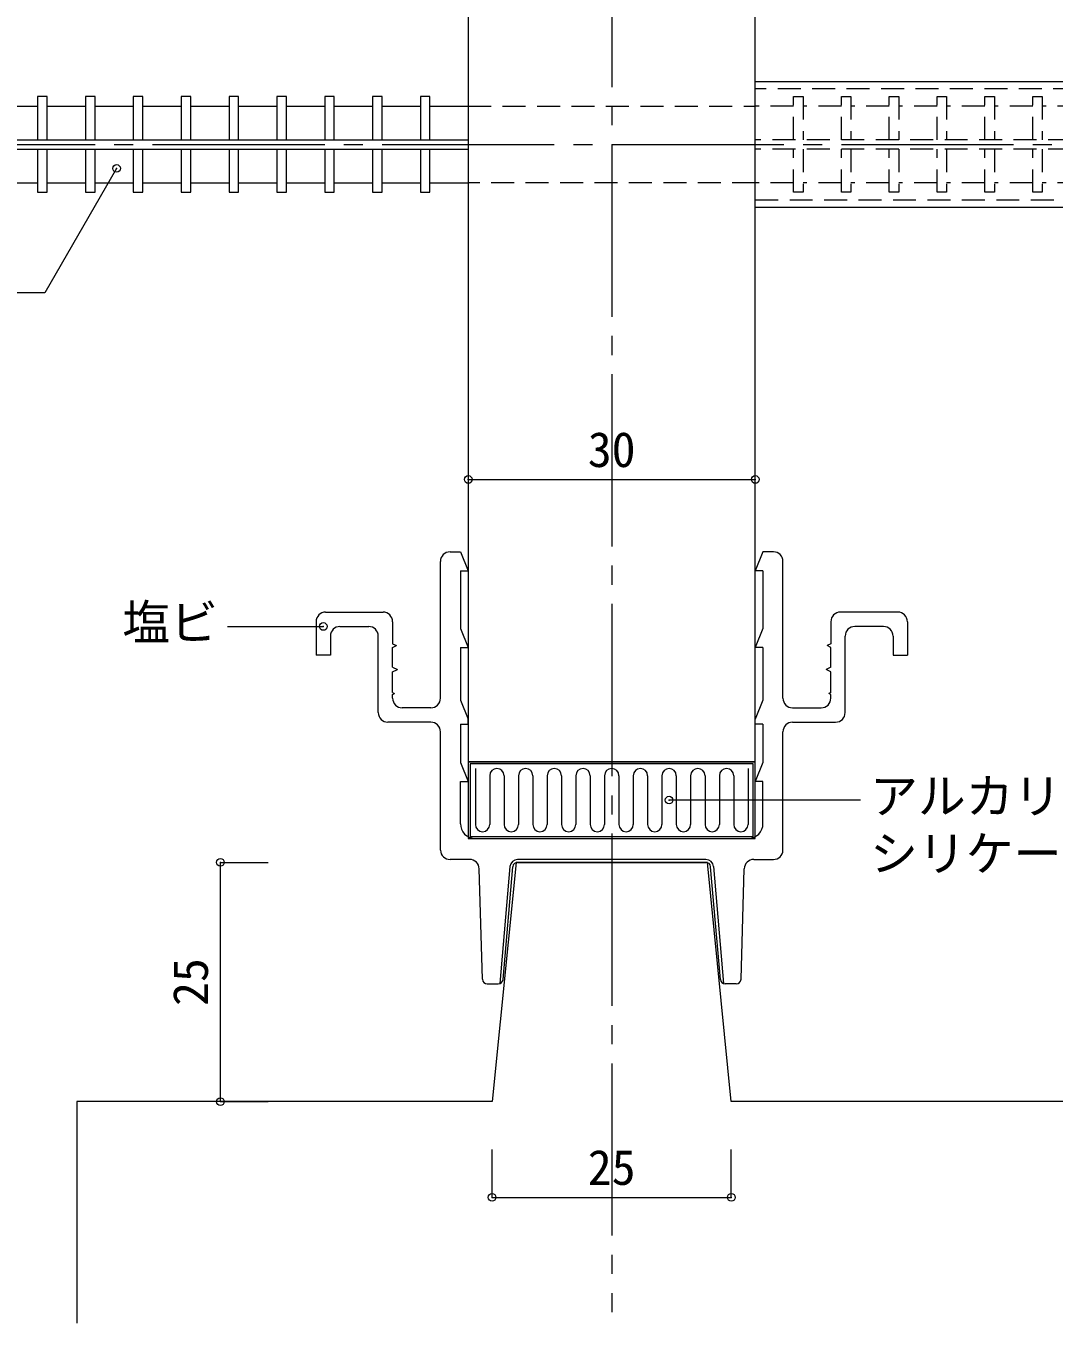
# Model space of a CAD drawing. Units: millimetres at full size, sheet at 1:2. Extents: x -891 to 891, y -194 to 194.
# Drawn here: x -759.3 to -651.9, y -123.1 to 12.4 of the extents above; entities that cross this region are included whole.
import ezdxf
from ezdxf.enums import TextEntityAlignment as Align

# ---------------------------------------------------------------- set-up
doc = ezdxf.new("R2010")
doc.units = ezdxf.units.MM
doc.header["$LTSCALE"] = 2
doc.header["$PDMODE"] = 32
doc.header["$PDSIZE"] = 0.8
doc.linetypes.add('CHAIN2', pattern=[12, 9, -1, 1, -1])
doc.linetypes.add('DASHED1', pattern=[1.8, 1.2, -0.6])
doc.layers.add('1-0_', color=5, linetype='Continuous', lineweight=9)
doc.styles.add('ＭＳ ゴシック', font='')
doc.styles.get('ＭＳ ゴシック').set_extended_font_data('MS Gothic')

msp = doc.modelspace()

# ---------------------------------------------------------------- linework, layer by layer
at = {"layer": '1-0_', "color": 6, "linetype": 'CHAIN2'}
for p, q in [((-698.11, 120), (-698.11, -122)), ((-818.11, 0), (-371.61, 0))]:
    msp.add_line(p, q, dxfattribs=at)
at = {"layer": '1-0_', "color": 4}
for p, q in [((-713.11, 72.5), (-713.11, -64.5)), ((-683.11, -64.5), (-683.11, 72.5)), ((-762.11, 4), (-758.11, 4)), ((-757.11, 4), (-753.11, 4)), ((-752.11, 4), (-748.11, 4)), ((-747.11, 4), (-743.11, 4)), ((-742.11, 4), (-738.11, 4)), ((-737.11, 4), (-733.11, 4)), ((-732.11, 4), (-728.11, 4)), ((-727.11, 4), (-723.11, 4)), ((-722.11, 4), (-718.11, 4)), ((-717.11, 4), (-713.11, 4)), ((-786.46, 0.5), (-713.11, 0.5)), ((-787.75, -0.5), (-713.11, -0.5)), ((-762.11, -4), (-758.11, -4)), ((-757.11, -4), (-753.11, -4)), ((-752.11, -4), (-748.11, -4)), ((-747.11, -4), (-743.11, -4)), ((-742.11, -4), (-738.11, -4)), ((-737.11, -4), (-733.11, -4)), ((-732.11, -4), (-728.11, -4)), ((-727.11, -4), (-723.11, -4)), ((-722.11, -4), (-718.11, -4)), ((-717.11, -4), (-713.11, -4)), ((-713.11, -64.5), (-683.11, -64.5))]:
    msp.add_line(p, q, dxfattribs=at)
at = {"layer": '1-0_', "color": 2}
for p, q in [((-479.61, 6.55), (-683.11, 6.55)), ((-683.11, -6.55), (-683.11, 6.55)), ((-683.11, -6.55), (-479.61, -6.55))]:
    msp.add_line(p, q, dxfattribs=at)
at = {"layer": '1-0_', "color": 2, "linetype": 'DASHED1'}
for p, q in [((-383.16, 5.8), (-683.11, 5.8)), ((-683.11, -5.8), (-383.16, -5.8))]:
    msp.add_line(p, q, dxfattribs=at)
at = {"layer": '1-0_'}
for p, q in [((-757.11, 0.5), (-757.11, 5)), ((-752.11, 0.5), (-752.11, 5)), ((-747.11, 0.5), (-747.11, 5)), ((-742.11, 0.5), (-742.11, 5)), ((-737.11, 0.5), (-737.11, 5)), ((-732.11, 0.5), (-732.11, 5)), ((-727.11, 0.5), (-727.11, 5)), ((-722.11, 0.5), (-722.11, 5)), ((-717.11, 0.5), (-717.11, 5)), ((-758.11, -0.5), (-758.11, -5)), ((-757.11, -5), (-757.11, -0.5)), ((-753.11, -0.5), (-753.11, -5)), ((-752.11, -5), (-752.11, -0.5)), ((-748.11, -0.5), (-748.11, -5)), ((-747.11, -5), (-747.11, -0.5)), ((-743.11, -0.5), (-743.11, -5)), ((-742.11, -5), (-742.11, -0.5)), ((-738.11, -0.5), (-738.11, -5)), ((-737.11, -5), (-737.11, -0.5)), ((-733.11, -0.5), (-733.11, -5)), ((-732.11, -5), (-732.11, -0.5)), ((-728.11, -0.5), (-728.11, -5)), ((-727.11, -5), (-727.11, -0.5)), ((-723.11, -0.5), (-723.11, -5)), ((-722.11, -5), (-722.11, -0.5)), ((-718.11, -0.5), (-718.11, -5)), ((-717.11, -5), (-717.11, -0.5)), ((-758.11, -5), (-757.11, -5)), ((-753.11, -5), (-752.11, -5)), ((-748.11, -5), (-747.11, -5)), ((-743.11, -5), (-742.11, -5)), ((-738.11, -5), (-737.11, -5)), ((-733.11, -5), (-732.11, -5)), ((-728.11, -5), (-727.11, -5)), ((-723.11, -5), (-722.11, -5)), ((-718.11, -5), (-717.11, -5)), ((-712.36, -65.2), (-712.36, -71.05)), ((-710.86, -65.95), (-710.86, -71.05)), ((-709.36, -65.95), (-709.36, -71.05)), ((-707.86, -65.95), (-707.86, -71.05)), ((-706.36, -65.95), (-706.36, -71.05)), ((-704.86, -65.95), (-704.86, -71.05)), ((-703.36, -65.95), (-703.36, -71.05)), ((-701.86, -65.95), (-701.86, -71.05)), ((-700.36, -65.95), (-700.36, -71.05)), ((-698.86, -65.95), (-698.86, -71.05)), ((-697.36, -65.95), (-697.36, -71.05)), ((-695.86, -65.95), (-695.86, -71.05)), ((-694.36, -65.95), (-694.36, -71.05)), ((-692.86, -65.95), (-692.86, -71.05)), ((-691.36, -65.95), (-691.36, -71.05)), ((-689.86, -65.95), (-689.86, -71.05)), ((-688.36, -65.95), (-688.36, -71.05)), ((-686.86, -65.95), (-686.86, -71.05)), ((-685.36, -65.95), (-685.36, -71.05)), ((-683.86, -65.2), (-683.86, -71.05))]:
    msp.add_line(p, q, dxfattribs=at)
at = {"layer": '1-0_', "linetype": 'DASHED1'}
for p, q in [((-679.11, 0.5), (-679.11, 5)), ((-674.11, 0.5), (-674.11, 5)), ((-669.11, 0.5), (-669.11, 5)), ((-664.11, 0.5), (-664.11, 5)), ((-659.11, 0.5), (-659.11, 5)), ((-654.11, 0.5), (-654.11, 5)), ((-679.11, -5), (-679.11, -0.5)), ((-678.11, -0.5), (-678.11, -5)), ((-674.11, -5), (-674.11, -0.5)), ((-673.11, -0.5), (-673.11, -5)), ((-669.11, -5), (-669.11, -0.5)), ((-668.11, -0.5), (-668.11, -5)), ((-664.11, -5), (-664.11, -0.5)), ((-663.11, -0.5), (-663.11, -5)), ((-659.11, -5), (-659.11, -0.5)), ((-658.11, -0.5), (-658.11, -5)), ((-654.11, -5), (-654.11, -0.5)), ((-653.11, -0.5), (-653.11, -5)), ((-678.11, -5), (-679.11, -5)), ((-673.11, -5), (-674.11, -5)), ((-668.11, -5), (-669.11, -5)), ((-663.11, -5), (-664.11, -5)), ((-658.11, -5), (-659.11, -5)), ((-653.11, -5), (-654.11, -5))]:
    msp.add_line(p, q, dxfattribs=at)
at = {"layer": '1-0_', "color": 4, "linetype": 'DASHED1'}
for p, q in [((-713.11, 4), (-683.11, 4)), ((-679.11, 4), (-683.11, 4)), ((-674.11, 4), (-678.11, 4)), ((-669.11, 4), (-673.11, 4)), ((-664.11, 4), (-668.11, 4)), ((-659.11, 4), (-663.11, 4)), ((-654.11, 4), (-658.11, 4)), ((-649.11, 4), (-653.11, 4)), ((-434.11, 0.5), (-683.11, 0.5)), ((-434.11, -0.5), (-683.11, -0.5)), ((-683.11, -4), (-713.11, -4)), ((-679.11, -4), (-683.11, -4)), ((-674.11, -4), (-678.11, -4)), ((-669.11, -4), (-673.11, -4)), ((-664.11, -4), (-668.11, -4)), ((-659.11, -4), (-663.11, -4)), ((-654.11, -4), (-658.11, -4)), ((-649.11, -4), (-653.11, -4))]:
    msp.add_line(p, q, dxfattribs=at)
at = {"layer": '1-0_', "color": 7}
for p, q in [((-749.86, -2.5), (-757.36, -15.49)), ((-757.36, -15.49), (-767.36, -15.49)), ((-713.11, -35), (-683.11, -35)), ((-715.01, -42.557), (-713.91, -42.557)), ((-713.91, -42.557), (-713.11, -44.557)), ((-682.31, -42.557), (-683.11, -44.557)), ((-681.21, -42.557), (-682.31, -42.557)), ((-716.01, -57.857), (-716.01, -43.557)), ((-713.91, -44.557), (-713.11, -44.557)), ((-713.91, -44.557), (-713.91, -50.557)), ((-682.31, -44.557), (-683.11, -44.557)), ((-682.31, -44.557), (-682.31, -50.557)), ((-680.21, -57.857), (-680.21, -43.557)), ((-729.01, -49.857), (-729.01, -53.357)), ((-728.01, -48.857), (-722.01, -48.857)), ((-721.01, -49.857), (-721.01, -52.157)), ((-675.21, -49.857), (-675.21, -52.157)), ((-668.21, -48.857), (-674.21, -48.857)), ((-667.21, -49.857), (-667.21, -53.357)), ((-738.26, -50.357), (-728.26, -50.357)), ((-727.51, -51.357), (-727.51, -53.357)), ((-726.51, -50.357), (-723.51, -50.357)), ((-722.51, -59.357), (-722.51, -51.357)), ((-713.91, -50.557), (-713.11, -52.557)), ((-682.31, -50.557), (-683.11, -52.557)), ((-673.71, -59.357), (-673.71, -51.357)), ((-669.71, -50.357), (-672.71, -50.357)), ((-668.71, -51.357), (-668.71, -53.357)), ((-721.01, -52.157), (-720.61, -52.357)), ((-721.01, -52.557), (-720.61, -52.357)), ((-721.01, -54.607), (-721.01, -52.557)), ((-713.91, -52.557), (-713.11, -52.557)), ((-713.91, -52.557), (-713.91, -58.057)), ((-682.31, -52.557), (-683.11, -52.557)), ((-682.31, -52.557), (-682.31, -58.057)), ((-675.21, -52.157), (-675.61, -52.357)), ((-675.21, -52.557), (-675.61, -52.357)), ((-675.21, -54.607), (-675.21, -52.557)), ((-727.51, -53.357), (-729.01, -53.357)), ((-668.71, -53.357), (-667.21, -53.357)), ((-721.01, -54.607), (-720.51, -54.857)), ((-721.01, -55.107), (-720.51, -54.857)), ((-721.01, -57.257), (-721.01, -55.107)), ((-675.21, -54.607), (-675.71, -54.857)), ((-675.21, -55.107), (-675.71, -54.857)), ((-675.21, -57.257), (-675.21, -55.107)), ((-721.01, -57.257), (-720.81, -57.357)), ((-721.01, -57.457), (-720.81, -57.357)), ((-721.01, -57.857), (-721.01, -57.457)), ((-713.91, -58.057), (-713.11, -60.057)), ((-682.31, -58.057), (-683.11, -60.057)), ((-675.21, -57.257), (-675.41, -57.357)), ((-675.21, -57.457), (-675.41, -57.357)), ((-675.21, -57.857), (-675.21, -57.457)), ((-717.01, -58.857), (-720.01, -58.857)), ((-679.21, -58.857), (-676.21, -58.857)), ((-717.01, -60.357), (-721.51, -60.357)), ((-713.91, -60.557), (-713.91, -64.557)), ((-682.31, -60.557), (-682.31, -64.557)), ((-679.21, -60.357), (-674.71, -60.357)), ((-716.01, -73.73), (-716.01, -61.357)), ((-680.21, -73.73), (-680.21, -61.357)), ((-713.91, -64.557), (-713.11, -66.557)), ((-682.31, -64.557), (-683.11, -66.557)), ((-713.91, -66.557), (-713.11, -66.557)), ((-713.91, -70.96), (-713.91, -66.557)), ((-682.31, -66.557), (-683.11, -66.557)), ((-682.31, -70.96), (-682.31, -66.557)), ((-672.11, -68.5), (-692.11, -68.5)), ((-712.411, -72.5), (-683.809, -72.5)), ((-739.01, -75), (-734.01, -75)), ((-739.01, -100), (-739.01, -75)), ((-712.957, -74.7), (-715.011, -74.7)), ((-711.624, -87.214), (-711.957, -75.671)), ((-708.11, -75), (-710.61, -100)), ((-708.748, -75.421), (-709.808, -87.673)), ((-709.47, -87.243), (-708.45, -75.457)), ((-688.269, -74.7), (-707.951, -74.7)), ((-707.951, -75), (-688.269, -75)), ((-686.75, -87.243), (-687.77, -75.457)), ((-687.472, -75.421), (-686.412, -87.673)), ((-684.596, -87.214), (-684.263, -75.671)), ((-683.263, -74.7), (-683.048, -74.7)), ((-683.048, -74.7), (-681.209, -74.7)), ((-711.124, -87.7), (-709.969, -87.7)), ((-711.124, -87.7), (-710.161, -87.7)), ((-685.096, -87.7), (-686.251, -87.7)), ((-685.096, -87.7), (-686.059, -87.7)), ((-754.01, -100), (-754.01, -123.133)), ((-710.61, -100), (-754.01, -100)), ((-739.01, -100), (-734.01, -100)), ((-349.61, -100), (-685.61, -100)), ((-710.61, -110), (-710.61, -105)), ((-685.61, -110), (-685.61, -105)), ((-710.61, -110), (-685.61, -110))]:
    msp.add_line(p, q, dxfattribs=at)
at = {"layer": '1-0_', "color": 3}
for p, q in [((-713.11, -64.5), (-713.11, -72.5)), ((-712.91, -64.7), (-712.91, -72.3)), ((-683.31, -64.7), (-712.91, -64.7)), ((-683.31, -72.3), (-683.31, -64.7)), ((-712.91, -72.3), (-683.31, -72.3))]:
    msp.add_line(p, q, dxfattribs=at)
at = {"layer": '1-0_'}
for points in [[(-757.11, 5), (-758.11, 5), (-758.11, 0.5)], [(-752.11, 5), (-753.11, 5), (-753.11, 0.5)], [(-747.11, 5), (-748.11, 5), (-748.11, 0.5)], [(-742.11, 5), (-743.11, 5), (-743.11, 0.5)], [(-737.11, 5), (-738.11, 5), (-738.11, 0.5)], [(-732.11, 5), (-733.11, 5), (-733.11, 0.5)], [(-727.11, 5), (-728.11, 5), (-728.11, 0.5)], [(-722.11, 5), (-723.11, 5), (-723.11, 0.5)], [(-717.11, 5), (-718.11, 5), (-718.11, 0.5)]]:
    msp.add_lwpolyline(points, dxfattribs=at)
at = {"layer": '1-0_', "linetype": 'DASHED1'}
for points in [[(-679.11, 5), (-678.11, 5), (-678.11, 0.5)], [(-674.11, 5), (-673.11, 5), (-673.11, 0.5)], [(-669.11, 5), (-668.11, 5), (-668.11, 0.5)], [(-664.11, 5), (-663.11, 5), (-663.11, 0.5)], [(-659.11, 5), (-658.11, 5), (-658.11, 0.5)], [(-654.11, 5), (-653.11, 5), (-653.11, 0.5)]]:
    msp.add_lwpolyline(points, dxfattribs=at)
at = {"layer": '1-0_', "color": 7}
for points in [[(-713.91, -60.557), (-713.11, -60.557), (-713.11, -60.057)], [(-682.31, -60.557), (-683.11, -60.557), (-683.11, -60.057)], [(-685.61, -100), (-688.11, -75), (-708.11, -75)]]:
    msp.add_lwpolyline(points, dxfattribs=at)
at = {"layer": '1-0_', "color": 3}
msp.add_lwpolyline([(-713.11, -72.5), (-683.11, -72.5), (-683.11, -64.5), (-713.11, -64.5)], dxfattribs=at)
at = {"layer": '1-0_', "color": 7}
for centre, radius, start, end in [((-715.01, -43.557), 1, 90, 180), ((-681.21, -43.557), 1, 0, 90), ((-728.01, -49.857), 1, 90, 180), ((-722.01, -49.857), 1, 0, 90), ((-674.21, -49.857), 1, 90, 180), ((-668.21, -49.857), 1, 0, 90), ((-726.51, -51.357), 1, 90, 180), ((-723.51, -51.357), 1, 360, 90), ((-672.71, -51.357), 1, 90, 180), ((-669.71, -51.357), 1, 0, 90), ((-720.01, -57.857), 1, 180, 270), ((-717.01, -57.857), 1, 270, 360), ((-679.21, -57.857), 1, 180, 270), ((-676.21, -57.857), 1, 270, 360), ((-721.51, -59.357), 1, 180, 270), ((-674.71, -59.357), 1, 270, 0), ((-717.01, -61.357), 1, 360, 90), ((-679.21, -61.357), 1, 90, 180), ((-712.411, -71), 1.5, 178.47551, 270), ((-683.809, -71), 1.5, 270, 1.52449), ((-715.011, -73.7), 1, 181.86934, 270), ((-681.209, -73.7), 1, 270, 358.13066), ((-712.957, -75.7), 1, 1.65292, 90), ((-707.951, -75.5), 0.8, 90, 175.04973), ((-707.951, -75.5), 0.5, 90, 175.04973), ((-688.269, -75.5), 0.8, 4.95027, 90), ((-688.269, -75.5), 0.5, 4.95027, 90), ((-683.263, -75.7), 1, 90, 178.34708), ((-711.124, -87.2), 0.5, 181.65292, 270), ((-709.969, -87.2), 0.5, 270, 355.04973), ((-686.251, -87.2), 0.5, 184.95027, 270), ((-685.096, -87.2), 0.5, 270, 358.34708)]:
    msp.add_arc(centre, radius, start, end, dxfattribs=at)
at = {"layer": '1-0_'}
for centre, start, end in [((-710.11, -65.95), 0, 180), ((-707.11, -65.95), 0, 180), ((-704.11, -65.95), 0, 180), ((-701.11, -65.95), 0, 180), ((-698.11, -65.95), 0, 180), ((-695.11, -65.95), 0, 180), ((-692.11, -65.95), 0, 180), ((-689.11, -65.95), 0, 180), ((-686.11, -65.95), 0, 180), ((-711.61, -71.05), 180, 0), ((-708.61, -71.05), 180, 0), ((-705.61, -71.05), 180, 0), ((-702.61, -71.05), 180, 0), ((-699.61, -71.05), 180, 0), ((-696.61, -71.05), 180, 0), ((-693.61, -71.05), 180, 0), ((-690.61, -71.05), 180, 0), ((-687.61, -71.05), 180, 0), ((-684.61, -71.05), 180, 0)]:
    msp.add_arc(centre, 0.75, start, end, dxfattribs=at)
at = {"layer": '1-0_', "color": 2}
for p in [(-749.86, -2.5), (-728.26, -50.357), (-692.11, -68.5)]:
    msp.add_point(p, dxfattribs=at)
at = {"layer": '1-0_', "color": 7}
for p in [(-713.11, -35), (-683.11, -35), (-739.01, -75), (-739.01, -100), (-710.61, -110), (-685.61, -110)]:
    msp.add_point(p, dxfattribs=at)

# ---------------------------------------------------------------- texts
at = {"layer": '1-0_', "color": 7, "style": 'ＭＳ ゴシック'}
for s, p in [('30', (-700.61, -34.8)), ('塩ビ', (-749.26, -52.857)), ('アルカリアース', (-671.11, -71)), ('シリケートウール', (-671.11, -77)), ('25', (-700.61, -109.8))]:
    msp.add_text(s, height=3.666, dxfattribs=at).set_placement(p, align=Align.BOTTOM_LEFT)
msp.add_text('25', height=3.666, rotation=90, dxfattribs=at).set_placement((-739.21, -90), align=Align.BOTTOM_LEFT)

doc.saveas('drawing.dxf')
